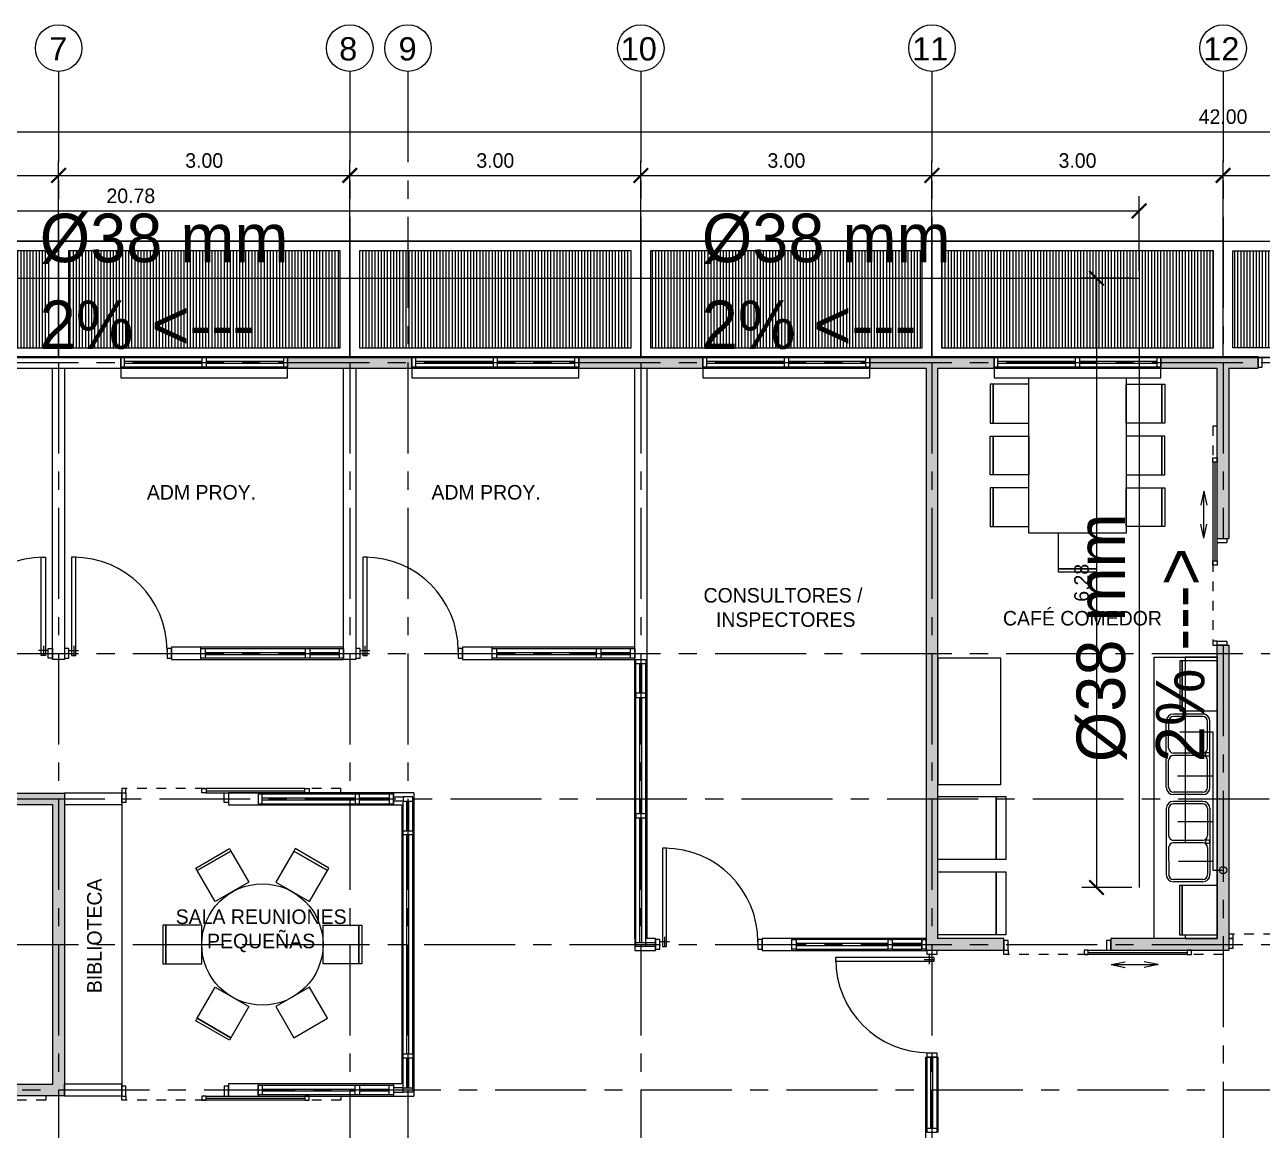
# Model space of a CAD drawing. Header units: millimetres. Extents: x 2 to 234, y 0 to 21.
# Drawn here: x 195.19 to 207.94, y 9.29 to 20.69 of the extents above; entities that cross this region are included whole.
import ezdxf

# ---------------------------------------------------------------- set-up
doc = ezdxf.new("R2010")
doc.units = ezdxf.units.MM
doc.header["$MEASUREMENT"] = 0
doc.header["$PDMODE"] = 3
for name, pattern in [('CENTER', [2, 1.25, -0.25, 0.25, -0.25]), ('DASHED2', [0.375, 0.25, -0.125]), ('HIDDEN', [9.525, 6.35, -3.175])]:
    doc.linetypes.add(name, pattern=pattern)
for name, color, linetype in [('A-COTAS', 252, 'Continuous'), ('A-EJES', 252, 'CENTER'), ('A-PLANTAS', 252, 'Continuous'), ('A-TEXTO', 252, 'Continuous')]:
    doc.layers.add(name, color=color, linetype=linetype)
doc.styles.add('EJES-ARQ$0$PL-EJES$0$R2', font='arial.ttf', dxfattribs={"height": 0.3})
doc.styles.add('T2-E75', font='GOTHIC.TTF', dxfattribs={"height": 0.15})
doc.styles.add('T8-E500', font='GOTHIC.TTF', dxfattribs={"height": 4})
doc.dimstyles.new('E75', dxfattribs={"dimtxt": 0.15, "dimasz": 0.15, "dimexe": 0.15, "dimexo": 0.075, "dimgap": 0.075, "dimtad": 1, "dimzin": 0, "dimdsep": 46, "dimtxsty": 'T2-E75', "dimblk": 'ARCHTICK', "dimcen": 0.15, "dimclrd": 252, "dimclre": 252, "dimclrt": 252, "dimadec": 0, "dimazin": 0, "dimtfac": 1, "dimtofl": 0, "dimtmove": 1, "dimatfit": 3, "dimfxl": 1, "dimtolj": 1, "dimtzin": 0, "dimarcsym": 0})
pattern_1 = [(90, (-3979.054977, -1923.915953), (-0.03175, 0), [])]

# ---------------------------------------------------------------- blocks, each defined once
blk = doc.blocks.new('A$C12CA0C20')
at = {"layer": 'A-PLANTAS'}
h = blk.add_hatch(dxfattribs=at)
h.set_pattern_fill('ANSI31', color=256, scale=0.01, angle=45)
h.set_pattern_definition(pattern_1)
h.paths.add_polyline_path([(22.15, 14.4), (22.15, 13.4), (19.35, 13.4), (19.35, 14.4)])
h.paths.add_polyline_path([(19.15, 14.4), (19.15, 13.4), (16.35, 13.4), (16.35, 14.4)])
h.paths.add_polyline_path([(16.15, 14.4), (16.15, 13.4), (13.35, 13.4), (13.35, 14.4)])
h.paths.add_polyline_path([(10.35, 13.4), (10.35, 14.4), (13.15, 14.4), (13.15, 13.4)])
h.paths.add_polyline_path([(7.35, 13.4), (7.35, 14.4), (10.15, 14.4), (10.15, 13.4)])
h.paths.add_polyline_path([(4.35, 13.4), (4.35, 14.4), (7.15, 14.4), (7.15, 13.4)])
h.paths.add_polyline_path([(1.3, 13.4), (1.3, 14.4), (4.15, 14.4), (4.15, 13.4)])
h.paths.add_polyline_path([(0.1, 14.4), (1.1, 14.4), (1.1, 13.4)])
h = blk.add_hatch(dxfattribs=at)
h.set_pattern_fill('ANSI31', color=256, scale=0.01, angle=45)
h.set_pattern_definition(pattern_1)
h.paths.add_polyline_path([(22.35, 14.4), (22.35, 13.4), (25.15, 13.4), (25.15, 14.4)])
h.paths.add_polyline_path([(25.35, 14.4), (25.35, 13.4), (28.15, 13.4), (28.15, 14.4)])
h.paths.add_polyline_path([(28.35, 14.4), (28.35, 13.4), (31.15, 13.4), (31.15, 14.4)])
h.paths.add_polyline_path([(34.15, 13.4), (34.15, 14.4), (31.35, 14.4), (31.35, 13.4)])
h.paths.add_polyline_path([(37.15, 13.4), (37.15, 14.4), (34.35, 14.4), (34.35, 13.4)])
h.paths.add_polyline_path([(40.15, 13.4), (40.15, 14.4), (37.35, 14.4), (37.35, 13.4)])
h.paths.add_polyline_path([(43.2, 13.4), (43.2, 14.4), (40.35, 14.4), (40.35, 13.4)])
h.paths.add_polyline_path([(44.4, 14.4), (43.4, 14.4), (43.4, 13.4)])
blk.add_lwpolyline([(0, 0), (0, 14.5), (44.5, 14.5), (44.5, 0), (0, 0)], dxfattribs=at)
for points in [[(10.25, 14.5), (7.25, 14.5), (7.25, 13.3), (10.25, 13.3)], [(13.25, 14.5), (10.25, 14.5), (10.25, 13.3), (13.25, 13.3)], [(16.25, 14.5), (13.25, 14.5), (13.25, 13.3), (16.25, 13.3)], [(19.25, 14.5), (16.25, 14.5), (16.25, 13.3), (19.25, 13.3)], [(22.25, 14.5), (19.25, 14.5), (19.25, 13.3), (22.25, 13.3)], [(22.25, 14.5), (25.25, 14.5), (25.25, 13.3), (22.25, 13.3)], [(10.15, 14.4), (7.35, 14.4), (7.35, 13.4), (10.15, 13.4)], [(13.15, 14.4), (10.35, 14.4), (10.35, 13.4), (13.15, 13.4)], [(16.15, 14.4), (13.35, 14.4), (13.35, 13.4), (16.15, 13.4)], [(19.15, 14.4), (16.35, 14.4), (16.35, 13.4), (19.15, 13.4)], [(22.15, 14.4), (19.35, 14.4), (19.35, 13.4), (22.15, 13.4)], [(22.35, 14.4), (25.15, 14.4), (25.15, 13.4), (22.35, 13.4)], [(1.2, 1.2), (1.2, 13.3), (43.3, 13.3), (43.3, 1.2)]]:
    blk.add_lwpolyline(points, close=True, dxfattribs=at)
blk = doc.blocks.new('_ArchTick')
at = {"color": 0, "linetype": 'ByBlock', "const_width": 0.15}
blk.add_lwpolyline([(-0.5, -0.5), (0.5, 0.5)], dxfattribs=at)
blk = doc.blocks.new('*D65')
at = {"layer": 'A-COTAS', "color": 252, "lineweight": -2, "transparency": 16777216}
for p, q in [((195.537, 17.331), (195.537, 19.283)), ((198.537, 17.331), (198.537, 19.283)), ((195.537, 19.133), (198.537, 19.133))]:
    blk.add_line(p, q, dxfattribs=at)
at = {"layer": 'Defpoints', "color": 0, "transparency": 16777216}
for p in [(198.537, 19.133), (195.537, 17.256), (198.537, 17.256)]:
    blk.add_point(p, dxfattribs=at)
at = {"layer": 'A-COTAS', "color": 252, "lineweight": -2, "transparency": 16777216, "xscale": 0.15, "yscale": 0.15, "zscale": 0.15, "rotation": 180}
blk.add_blockref('_ArchTick', (195.537, 19.133), dxfattribs=at)
at = {"layer": 'A-COTAS', "color": 252, "lineweight": -2, "transparency": 16777216, "xscale": 0.15, "yscale": 0.15, "zscale": 0.15}
blk.add_blockref('_ArchTick', (198.537, 19.133), dxfattribs=at)
at = {"layer": 'A-COTAS', "color": 252, "transparency": 16777216, "insert": (197.037, 19.286), "char_height": 0.15, "attachment_point": 5, "style": 'T2-E75'}
blk.add_mtext('\\A1;3.00', dxfattribs=at)
blk = doc.blocks.new('*D68')
at = {"layer": 'A-COTAS', "color": 252, "lineweight": -2, "transparency": 16777216}
for p, q in [((198.537, 17.331), (198.537, 19.283)), ((201.537, 17.331), (201.537, 19.283)), ((198.537, 19.133), (201.537, 19.133))]:
    blk.add_line(p, q, dxfattribs=at)
at = {"layer": 'Defpoints', "color": 0, "transparency": 16777216}
for p in [(201.537, 19.133), (198.537, 17.256), (201.537, 17.256)]:
    blk.add_point(p, dxfattribs=at)
at = {"layer": 'A-COTAS', "color": 252, "lineweight": -2, "transparency": 16777216, "xscale": 0.15, "yscale": 0.15, "zscale": 0.15, "rotation": 180}
blk.add_blockref('_ArchTick', (198.537, 19.133), dxfattribs=at)
at = {"layer": 'A-COTAS', "color": 252, "lineweight": -2, "transparency": 16777216, "xscale": 0.15, "yscale": 0.15, "zscale": 0.15}
blk.add_blockref('_ArchTick', (201.537, 19.133), dxfattribs=at)
at = {"layer": 'A-COTAS', "color": 252, "transparency": 16777216, "insert": (200.037, 19.286), "char_height": 0.15, "attachment_point": 5, "style": 'T2-E75'}
blk.add_mtext('\\A1;3.00', dxfattribs=at)
blk = doc.blocks.new('*D70')
at = {"layer": 'A-COTAS', "color": 252, "lineweight": -2, "transparency": 16777216}
for p, q in [((207.537, 17.331), (207.537, 19.283)), ((210.537, 17.331), (210.537, 19.283)), ((207.537, 19.133), (210.537, 19.133))]:
    blk.add_line(p, q, dxfattribs=at)
at = {"layer": 'Defpoints', "color": 0, "transparency": 16777216}
for p in [(210.537, 19.133), (207.537, 17.256), (210.537, 17.256)]:
    blk.add_point(p, dxfattribs=at)
at = {"layer": 'A-COTAS', "color": 252, "lineweight": -2, "transparency": 16777216, "xscale": 0.15, "yscale": 0.15, "zscale": 0.15, "rotation": 180}
blk.add_blockref('_ArchTick', (207.537, 19.133), dxfattribs=at)
at = {"layer": 'A-COTAS', "color": 252, "lineweight": -2, "transparency": 16777216, "xscale": 0.15, "yscale": 0.15, "zscale": 0.15}
blk.add_blockref('_ArchTick', (210.537, 19.133), dxfattribs=at)
at = {"layer": 'A-COTAS', "color": 252, "transparency": 16777216, "insert": (209.037, 19.286), "char_height": 0.15, "attachment_point": 5, "style": 'T2-E75'}
blk.add_mtext('\\A1;3.00', dxfattribs=at)
blk = doc.blocks.new('*D72')
at = {"layer": 'A-COTAS', "color": 252, "lineweight": -2, "transparency": 16777216}
for p, q in [((201.537, 17.331), (201.537, 19.283)), ((204.537, 17.331), (204.537, 19.283)), ((201.537, 19.133), (204.537, 19.133))]:
    blk.add_line(p, q, dxfattribs=at)
at = {"layer": 'Defpoints', "color": 0, "transparency": 16777216}
for p in [(204.537, 19.133), (201.537, 17.256), (204.537, 17.256)]:
    blk.add_point(p, dxfattribs=at)
at = {"layer": 'A-COTAS', "color": 252, "lineweight": -2, "transparency": 16777216, "xscale": 0.15, "yscale": 0.15, "zscale": 0.15, "rotation": 180}
blk.add_blockref('_ArchTick', (201.537, 19.133), dxfattribs=at)
at = {"layer": 'A-COTAS', "color": 252, "lineweight": -2, "transparency": 16777216, "xscale": 0.15, "yscale": 0.15, "zscale": 0.15}
blk.add_blockref('_ArchTick', (204.537, 19.133), dxfattribs=at)
at = {"layer": 'A-COTAS', "color": 252, "transparency": 16777216, "insert": (203.037, 19.286), "char_height": 0.15, "attachment_point": 5, "style": 'T2-E75'}
blk.add_mtext('\\A1;3.00', dxfattribs=at)
blk = doc.blocks.new('*D84')
at = {"layer": 'A-COTAS', "color": 252, "lineweight": -2, "transparency": 16777216}
for p, q in [((204.537, 17.331), (204.537, 19.283)), ((207.537, 17.331), (207.537, 19.283)), ((204.537, 19.133), (207.537, 19.133))]:
    blk.add_line(p, q, dxfattribs=at)
at = {"layer": 'Defpoints', "color": 0, "transparency": 16777216}
for p in [(207.537, 19.133), (204.537, 17.256), (207.537, 17.256)]:
    blk.add_point(p, dxfattribs=at)
at = {"layer": 'A-COTAS', "color": 252, "lineweight": -2, "transparency": 16777216, "xscale": 0.15, "yscale": 0.15, "zscale": 0.15, "rotation": 180}
blk.add_blockref('_ArchTick', (204.537, 19.133), dxfattribs=at)
at = {"layer": 'A-COTAS', "color": 252, "lineweight": -2, "transparency": 16777216, "xscale": 0.15, "yscale": 0.15, "zscale": 0.15}
blk.add_blockref('_ArchTick', (207.537, 19.133), dxfattribs=at)
at = {"layer": 'A-COTAS', "color": 252, "transparency": 16777216, "insert": (206.037, 19.286), "char_height": 0.15, "attachment_point": 5, "style": 'T2-E75'}
blk.add_mtext('\\A1;3.00', dxfattribs=at)
blk = doc.blocks.new('*D86')
at = {"layer": 'A-COTAS', "color": 252, "lineweight": -2, "transparency": 16777216}
for p, q in [((192.537, 17.331), (192.537, 19.283)), ((195.537, 17.331), (195.537, 19.283)), ((192.537, 19.133), (195.537, 19.133))]:
    blk.add_line(p, q, dxfattribs=at)
at = {"layer": 'Defpoints', "color": 0, "transparency": 16777216}
for p in [(195.537, 19.133), (192.537, 17.256), (195.537, 17.256)]:
    blk.add_point(p, dxfattribs=at)
at = {"layer": 'A-COTAS', "color": 252, "lineweight": -2, "transparency": 16777216, "xscale": 0.15, "yscale": 0.15, "zscale": 0.15, "rotation": 180}
blk.add_blockref('_ArchTick', (192.537, 19.133), dxfattribs=at)
at = {"layer": 'A-COTAS', "color": 252, "lineweight": -2, "transparency": 16777216, "xscale": 0.15, "yscale": 0.15, "zscale": 0.15}
blk.add_blockref('_ArchTick', (195.537, 19.133), dxfattribs=at)
at = {"layer": 'A-COTAS', "color": 252, "transparency": 16777216, "insert": (194.037, 19.286), "char_height": 0.15, "attachment_point": 5, "style": 'T2-E75'}
blk.add_mtext('\\A1;3.00', dxfattribs=at)
blk = doc.blocks.new('*D87')
at = {"layer": 'A-COTAS', "color": 252, "lineweight": -2, "transparency": 16777216}
for p, q in [((186.537, 19.358), (186.537, 19.734)), ((228.537, 19.358), (228.537, 19.734)), ((186.537, 19.584), (228.537, 19.584))]:
    blk.add_line(p, q, dxfattribs=at)
at = {"layer": 'Defpoints', "color": 0, "transparency": 16777216}
for p in [(228.537, 19.584), (186.537, 19.283), (228.537, 19.283)]:
    blk.add_point(p, dxfattribs=at)
at = {"layer": 'A-COTAS', "color": 252, "lineweight": -2, "transparency": 16777216, "xscale": 0.15, "yscale": 0.15, "zscale": 0.15, "rotation": 180}
blk.add_blockref('_ArchTick', (186.537, 19.584), dxfattribs=at)
at = {"layer": 'A-COTAS', "color": 252, "lineweight": -2, "transparency": 16777216, "xscale": 0.15, "yscale": 0.15, "zscale": 0.15}
blk.add_blockref('_ArchTick', (228.537, 19.584), dxfattribs=at)
at = {"layer": 'A-COTAS', "color": 252, "transparency": 16777216, "insert": (207.537, 19.738), "char_height": 0.15, "attachment_point": 5, "style": 'T2-E75'}
blk.add_mtext('\\A1;42.00', dxfattribs=at)
blk = doc.blocks.new('A$C25FA49E9')
at = {"layer": 'A-PLANTAS'}
for p, q in [((2.27, 0), (0.59, 0)), ((2.27, 0.1), (0.63, 0.1))]:
    blk.add_line(p, q, dxfattribs=at)
for points in [[(0.63, 0.1), (0.59, 0.1), (0.59, 0), (0.63, 0), (0.63, 0.1)], [(1.425, 0.06), (0.63, 0.06)], [(1.425, 0.04), (0.63, 0.04)], [(1.43, 0.1), (1.47, 0.1), (1.47, 0), (1.43, 0), (1.43, 0.1)], [(2.27, 0.06), (1.475, 0.06)], [(2.27, 0.04), (1.475, 0.04)], [(2.27, 0.1), (2.31, 0.1), (2.31, 0), (2.27, 0), (2.27, 0.1)]]:
    blk.add_lwpolyline(points, dxfattribs=at)
blk = doc.blocks.new('A$C684121B6')
at = {"layer": 'A-PLANTAS'}
for points in [[(0.013, 0), (0.057, 0), (0.057, 0.1), (0.013, 0.1)], [(0.362, 0), (0.406, 0), (0.406, 0.1), (0.362, 0.1)], [(1.439, 0), (1.483, 0), (1.483, 0.1), (1.439, 0.1)]]:
    blk.add_lwpolyline(points, close=True, dxfattribs=at)
for points in [[(0.362, 0.1), (0.057, 0.1)], [(0.362, 0.06), (0.057, 0.06)], [(0.362, 0.04), (0.057, 0.04)], [(1.439, 0.1), (0.406, 0.1)], [(1.439, 0.06), (0.406, 0.06)], [(1.439, 0.04), (0.406, 0.04)], [(0.057, 0), (0.362, 0)], [(0.406, 0), (1.439, 0)]]:
    blk.add_lwpolyline(points, dxfattribs=at)
blk = doc.blocks.new('*D106')
at = {"layer": 'A-COTAS', "color": 252, "lineweight": -2, "transparency": 16777216}
for p, q in [((185.891, 18.149), (185.891, 18.918)), ((206.671, 18.149), (206.671, 18.918)), ((185.891, 18.768), (206.671, 18.768))]:
    blk.add_line(p, q, dxfattribs=at)
at = {"layer": 'Defpoints', "color": 0, "transparency": 16777216}
for p in [(206.671, 18.768), (185.891, 18.074), (206.671, 18.074)]:
    blk.add_point(p, dxfattribs=at)
at = {"layer": 'A-COTAS', "color": 252, "lineweight": -2, "transparency": 16777216, "xscale": 0.15, "yscale": 0.15, "zscale": 0.15, "rotation": 180}
blk.add_blockref('_ArchTick', (185.891, 18.768), dxfattribs=at)
at = {"layer": 'A-COTAS', "color": 252, "lineweight": -2, "transparency": 16777216, "xscale": 0.15, "yscale": 0.15, "zscale": 0.15}
blk.add_blockref('_ArchTick', (206.671, 18.768), dxfattribs=at)
at = {"layer": 'A-COTAS', "color": 252, "transparency": 16777216, "insert": (196.281, 18.922), "char_height": 0.15, "attachment_point": 5, "style": 'T2-E75'}
blk.add_mtext('\\A1;20.78', dxfattribs=at)
blk = doc.blocks.new('*D107')
at = {"layer": 'A-COTAS', "color": 252, "lineweight": -2, "transparency": 16777216}
for p, q in [((206.596, 18.074), (206.083, 18.074)), ((206.233, 18.074), (206.233, 11.793)), ((206.596, 11.793), (206.083, 11.793))]:
    blk.add_line(p, q, dxfattribs=at)
at = {"layer": 'Defpoints', "color": 0, "transparency": 16777216}
for p in [(206.671, 18.074), (206.233, 11.793), (206.671, 11.793)]:
    blk.add_point(p, dxfattribs=at)
at = {"layer": 'A-COTAS', "color": 252, "lineweight": -2, "transparency": 16777216, "xscale": 0.15, "yscale": 0.15, "zscale": 0.15}
for p, rotation in [((206.233, 18.074), 90), ((206.233, 11.793), 270)]:
    blk.add_blockref('_ArchTick', p, dxfattribs=dict(at, rotation=rotation))
at = {"layer": 'A-COTAS', "color": 252, "transparency": 16777216, "insert": (206.079, 14.934), "char_height": 0.15, "attachment_point": 5, "rotation": 90, "style": 'T2-E75'}
blk.add_mtext('\\A1;6.28', dxfattribs=at)

msp = doc.modelspace()

# ---------------------------------------------------------------- hatches: boundary and pattern name
at = {"layer": 'A-PLANTAS'}
h = msp.add_hatch(color=256, dxfattribs=at)
h.dxf.hatch_style = 1
h.paths.add_polyline_path([(214.171, 17.266), (213.174, 17.266), (213.174, 17.146), (214.171, 17.146)])
h.paths.add_polyline_path([(204.597, 17.146), (205.177, 17.146), (205.177, 17.266), (203.897, 17.266), (203.897, 17.146), (204.477, 17.146), (204.477, 11.146), (204.597, 11.146), (205.279, 11.146), (205.279, 11.266), (204.597, 11.266)])
h.paths.add_polyline_path([(202.177, 17.266), (200.897, 17.266), (200.897, 17.146), (202.177, 17.146)])
h.paths.add_polyline_path([(199.177, 17.266), (197.897, 17.266), (197.897, 17.146), (199.177, 17.146)])
h.paths.add_polyline_path([(207.597, 14.29), (207.477, 14.29), (207.477, 11.266), (206.379, 11.266), (206.379, 11.146), (207.597, 11.146)])
h.paths.add_polyline_path([(207.477, 15.39), (207.597, 15.39), (207.597, 17.146), (207.897, 17.146), (207.897, 17.266), (206.897, 17.266), (206.897, 17.146), (207.477, 17.146)])
h = msp.add_hatch(color=256, dxfattribs=at)
h.dxf.hatch_style = 1
h.paths.add_polyline_path([(195.597, 12.766), (195.477, 12.766), (190.485, 12.766), (190.485, 12.646), (190.577, 12.646), (190.577, 9.766), (189.597, 9.766), (189.597, 12.766), (189.477, 12.766), (189.477, 9.766), (188.547, 9.766), (188.547, 12.646), (188.589, 12.646), (188.589, 12.766), (188.547, 12.766), (188.427, 12.766), (188.427, 11.266), (186.597, 11.266), (186.597, 11.281), (186.477, 11.281), (186.477, 11.131), (186.597, 11.131), (186.597, 11.146), (188.427, 11.146), (188.427, 9.646), (188.547, 9.646), (191.927, 9.646), (191.927, 9.766), (190.697, 9.766), (190.697, 12.646), (193.027, 12.646), (193.027, 9.646), (193.147, 9.646), (193.147, 12.646), (195.477, 12.646), (195.477, 9.766), (194.247, 9.766), (194.247, 9.646), (195.477, 9.646), (195.597, 9.646), (195.597, 9.766)])
h.paths.add_polyline_path([(187.539, 9.766), (186.597, 9.766), (186.597, 10.631), (186.477, 10.631), (186.477, 9.646), (187.539, 9.646)], flags=17)

# ---------------------------------------------------------------- linework, layer by layer
at = {"layer": 'A-COTAS', "color": 3}
for p, q in [((185.891, 18.074), (206.671, 18.074)), ((206.671, 18.074), (206.671, 11.793))]:
    msp.add_line(p, q, dxfattribs=at)
at = {"layer": 'A-COTAS', "color": 2}
for p, q in [((207.093, 13.398), (207.433, 13.398)), ((207.433, 13.398), (207.433, 11.972)), ((207.069, 12.944), (207.433, 12.944)), ((207.072, 12.474), (207.433, 12.474)), ((207.078, 12.063), (207.433, 12.063)), ((207.433, 11.972), (207.537, 11.972))]:
    msp.add_line(p, q, dxfattribs=at)
msp.add_circle((207.537, 11.972), 0.0373, dxfattribs=at)
at = {"layer": 'A-EJES', "ltscale": 0.75}
for p, q in [((195.537, 20.206), (195.537, 2.206)), ((198.537, 20.206), (198.537, 2.206)), ((199.137, 20.206), (199.137, 2.206)), ((201.537, 20.206), (201.537, 2.206)), ((204.537, 20.206), (204.537, 2.206)), ((207.537, 20.206), (207.537, 15.39)), ((182.803, 17.206), (233.519, 17.206)), ((207.537, 14.29), (207.537, 2.206)), ((182.803, 14.206), (233.519, 14.206)), ((190.575, 12.706), (233.519, 12.706)), ((182.803, 11.206), (233.519, 11.206)), ((183.537, 9.706), (233.519, 9.706))]:
    msp.add_line(p, q, dxfattribs=at)
at = {"layer": 'A-EJES', "linetype": 'Continuous', "ltscale": 0.75}
for centre in [(195.537, 20.446), (198.537, 20.446), (199.137, 20.446), (201.537, 20.446), (204.537, 20.446), (207.537, 20.446)]:
    msp.add_circle(centre, 0.24, dxfattribs=at)
at = {"layer": 'A-PLANTAS'}
for p, q in [((207.455, 15.159), (207.455, 16.178)), ((207.327, 13.581), (207.027, 13.581)), ((207.327, 13.556), (207.027, 13.556)), ((206.951, 12.826), (206.952, 13.506)), ((206.976, 13.229), (206.977, 13.506)), ((207.377, 13.229), (207.377, 13.506)), ((207.402, 12.822), (207.402, 13.506)), ((207.327, 13.154), (207.026, 13.154)), ((207.327, 13.179), (207.027, 13.179)), ((206.976, 12.826), (206.976, 13.104)), ((207.377, 12.826), (207.377, 13.104)), ((197.056, 12.791), (198.075, 12.791)), ((207.327, 12.776), (207.027, 12.776)), ((199.087, 12.379), (199.087, 12.684)), ((199.127, 12.379), (199.127, 12.684)), ((199.147, 12.379), (199.147, 12.684)), ((199.187, 12.379), (199.187, 12.684)), ((207.327, 12.751), (207.027, 12.751)), ((207.327, 12.681), (207.027, 12.681)), ((207.327, 12.656), (207.027, 12.656)), ((206.951, 12.606), (206.952, 11.926)), ((206.976, 12.606), (206.976, 12.329)), ((207.377, 12.606), (207.377, 12.329)), ((207.402, 12.611), (207.402, 11.926)), ((199.087, 10.077), (199.087, 12.335)), ((199.127, 10.077), (199.127, 12.335)), ((199.147, 10.077), (199.147, 12.335)), ((199.187, 10.077), (199.187, 12.335)), ((207.327, 12.279), (207.026, 12.279)), ((207.327, 12.254), (207.027, 12.254)), ((206.976, 12.204), (206.977, 11.926)), ((207.377, 12.204), (207.377, 11.926)), ((207.327, 11.876), (207.027, 11.876)), ((207.327, 11.851), (207.027, 11.851)), ((206.148, 11.124), (207.167, 11.124)), ((199.087, 9.728), (199.087, 10.033)), ((199.127, 9.728), (199.127, 10.033)), ((199.137, 9.728), (199.137, 10.033)), ((199.147, 9.728), (199.147, 10.033)), ((199.187, 9.728), (199.187, 10.033)), ((196.187, 9.656), (196.187, 9.756)), ((197.056, 9.622), (198.075, 9.622))]:
    msp.add_line(p, q, dxfattribs=at)
at = {"layer": 'A-PLANTAS', "linetype": 'Continuous'}
for p, q in [((207.339, 15.88), (207.309, 15.736)), ((207.339, 15.395), (207.339, 15.88)), ((207.339, 15.88), (207.368, 15.736)), ((207.339, 15.395), (207.309, 15.538)), ((207.339, 15.395), (207.368, 15.538)), ((195.38, 14.286), (195.38, 14.186)), ((195.693, 14.286), (195.693, 14.186)), ((198.693, 14.286), (198.693, 14.186)), ((195.43, 14.236), (195.33, 14.236)), ((195.643, 14.236), (195.743, 14.236)), ((198.643, 14.236), (198.743, 14.236)), ((201.731, 11.236), (201.831, 11.236)), ((201.781, 11.286), (201.781, 11.186)), ((204.507, 11.102), (204.507, 11.002)), ((204.457, 11.052), (204.557, 11.052)), ((206.383, 10.998), (206.527, 11.028)), ((206.383, 10.998), (206.527, 10.969)), ((206.383, 10.998), (206.868, 10.998)), ((206.868, 10.998), (206.725, 11.028)), ((206.868, 10.998), (206.725, 10.969))]:
    msp.add_line(p, q, dxfattribs=at)
at = {"layer": 'A-PLANTAS'}
for points in [[(186.477, 14.144), (186.477, 17.266), (207.897, 17.266)], [(196.177, 17.146), (196.177, 17.266)], [(197.897, 17.146), (197.897, 17.266)], [(199.177, 17.146), (199.177, 17.266)], [(200.897, 17.146), (200.897, 17.266)], [(202.177, 17.146), (202.177, 17.266)], [(203.897, 17.146), (203.897, 17.266)], [(205.177, 17.146), (205.177, 17.266)], [(206.897, 17.146), (206.897, 17.266)], [(207.897, 17.146), (207.897, 17.266)], [(186.597, 14.144), (186.597, 17.146), (204.477, 17.146)], [(195.599, 17.146), (195.599, 14.144), (195.474, 14.144), (195.474, 17.146)], [(196.177, 17.146), (196.177, 17.046), (197.897, 17.046), (197.897, 17.146)], [(198.599, 17.146), (198.599, 14.144), (198.474, 14.144), (198.474, 17.146)], [(199.177, 17.146), (199.177, 17.046), (200.897, 17.046), (200.897, 17.146)], [(201.474, 11.269), (201.474, 17.146)], [(201.599, 17.146), (201.599, 11.269)], [(202.177, 17.146), (202.177, 17.046), (203.897, 17.046), (203.897, 17.146)], [(204.477, 17.146), (204.477, 11.146), (204.597, 11.146)], [(204.597, 17.146), (207.477, 17.146)], [(204.597, 11.266), (204.597, 17.146)], [(205.177, 17.146), (205.177, 17.046), (206.897, 17.046), (206.897, 17.146)], [(207.477, 15.39), (207.477, 17.146)], [(207.597, 17.146), (207.897, 17.146)], [(207.597, 17.146), (207.597, 15.39)], [(207.477, 15.39), (207.597, 15.39)], [(207.477, 11.266), (207.477, 14.29)], [(207.477, 14.29), (207.597, 14.29)], [(207.597, 14.29), (207.597, 11.146)], [(197.004, 14.144), (197.004, 14.269)], [(201.474, 14.269), (199.699, 14.269), (199.699, 14.144), (201.599, 14.144), (201.599, 14.144)], [(200.004, 14.144), (200.004, 14.269)], [(201.487, 13.795), (201.487, 14.1)], [(201.527, 13.795), (201.527, 14.1)], [(201.547, 13.795), (201.547, 14.1)], [(201.587, 13.795), (201.587, 14.1)], [(201.487, 12.554), (201.487, 13.751)], [(201.527, 12.554), (201.527, 13.751)], [(201.547, 12.554), (201.547, 13.751)], [(201.587, 12.554), (201.587, 13.751)], [(190.485, 12.766), (195.497, 12.766)], [(195.477, 12.766), (195.597, 12.766), (195.597, 9.646), (195.477, 9.646)], [(195.597, 12.766), (195.597, 12.769), (196.187, 12.769), (196.187, 12.644), (195.597, 12.644)], [(199.199, 12.769), (197.287, 12.769)], [(197.287, 12.769), (197.287, 12.644)], [(197.592, 12.769), (197.592, 12.644)], [(198.694, 12.756), (197.636, 12.756)], [(198.943, 12.756), (198.638, 12.756)], [(198.987, 12.769), (198.987, 12.644)], [(199.199, 12.769), (199.199, 9.644)], [(195.477, 12.646), (193.147, 12.646)], [(195.477, 9.766), (195.477, 12.646)], [(196.187, 12.656), (196.187, 9.756)], [(197.287, 12.644), (199.074, 12.644)], [(197.636, 12.716), (198.594, 12.716)], [(197.636, 12.696), (198.594, 12.696)], [(197.636, 12.656), (198.694, 12.656)], [(198.638, 12.716), (198.694, 12.716)], [(198.638, 12.716), (198.943, 12.716)], [(198.638, 12.696), (198.694, 12.696)], [(198.638, 12.696), (198.943, 12.696)], [(198.638, 12.656), (198.943, 12.656)], [(199.074, 12.644), (199.074, 9.769)], [(201.487, 11.228), (201.487, 12.51)], [(201.527, 11.228), (201.527, 12.51)], [(201.547, 11.228), (201.547, 12.51)], [(201.587, 11.228), (201.587, 12.51)], [(201.474, 11.269), (201.474, 11.269), (201.474, 11.144), (201.687, 11.144), (201.687, 11.269), (201.599, 11.269)], [(203.092, 11.144), (203.092, 11.269)], [(204.084, 11.256), (203.138, 11.256)], [(204.433, 11.256), (204.128, 11.256)], [(204.433, 11.256), (204.433, 11.156)], [(204.597, 11.146), (205.279, 11.146), (205.279, 11.266), (204.597, 11.266)], [(207.477, 11.266), (206.379, 11.266), (206.379, 11.146), (207.597, 11.146)], [(204.084, 11.216), (203.138, 11.216)], [(203.138, 11.196), (204.084, 11.196)], [(203.138, 11.156), (204.084, 11.156)], [(204.433, 11.216), (204.128, 11.216)], [(204.128, 11.196), (204.433, 11.196)], [(204.128, 11.156), (204.433, 11.156)], [(204.474, 5.266), (204.474, 10.046), (204.599, 10.046), (204.599, 9.269)], [(204.487, 9.313), (204.487, 10.046)], [(204.527, 9.313), (204.527, 10.046)], [(204.547, 9.313), (204.547, 10.046)], [(204.587, 10.046), (204.587, 9.313)], [(195.477, 9.646), (194.247, 9.646), (194.247, 9.766), (195.477, 9.766)], [(195.597, 9.769), (196.187, 9.769), (196.187, 9.644), (195.597, 9.644), (195.597, 9.766)], [(195.597, 9.766), (195.597, 9.646)], [(199.074, 9.769), (197.287, 9.769)], [(197.287, 9.769), (197.287, 9.644)], [(197.592, 9.769), (197.592, 9.644)], [(197.636, 9.756), (198.694, 9.756)], [(197.636, 9.716), (198.594, 9.716)], [(197.636, 9.696), (198.594, 9.696)], [(198.638, 9.756), (198.943, 9.756)], [(198.638, 9.716), (198.694, 9.716)], [(198.638, 9.716), (198.943, 9.716)], [(198.638, 9.696), (198.694, 9.696)], [(198.638, 9.696), (198.943, 9.696)], [(198.987, 9.769), (198.987, 9.644)], [(197.287, 9.644), (199.199, 9.644)], [(198.694, 9.656), (197.636, 9.656)], [(198.943, 9.656), (198.638, 9.656)]]:
    msp.add_lwpolyline(points, dxfattribs=at)
for points in [[(207.897, 17.156), (207.941, 17.156), (207.941, 17.256), (207.897, 17.256)], [(205.167, 16.58), (205.167, 16.98), (205.137, 16.98), (205.137, 16.58)], [(205.537, 16.58), (205.537, 16.98), (205.167, 16.98), (205.167, 16.58)], [(206.537, 17.046), (206.537, 15.446), (205.537, 15.446), (205.537, 17.046)], [(206.537, 16.58), (206.537, 16.98), (206.907, 16.98), (206.907, 16.58)], [(206.907, 16.58), (206.907, 16.98), (206.937, 16.98), (206.937, 16.58)], [(205.167, 16.446), (205.167, 16.046), (205.137, 16.046), (205.137, 16.446)], [(205.537, 16.446), (205.537, 16.046), (205.167, 16.046), (205.167, 16.446)], [(206.537, 16.446), (206.537, 16.046), (206.907, 16.046), (206.907, 16.446)], [(206.907, 16.446), (206.907, 16.046), (206.937, 16.046), (206.937, 16.446)], [(207.477, 15.159), (207.477, 16.178), (207.433, 16.178), (207.433, 15.159)], [(205.167, 15.513), (205.167, 15.913), (205.137, 15.913), (205.137, 15.513)], [(205.537, 15.513), (205.537, 15.913), (205.167, 15.913), (205.167, 15.513)], [(206.537, 15.513), (206.537, 15.913), (206.907, 15.913), (206.907, 15.513)], [(206.907, 15.513), (206.907, 15.913), (206.937, 15.913), (206.937, 15.513)], [(206.237, 15.446), (205.837, 15.446), (205.837, 15.077), (206.237, 15.077)], [(207.477, 15.346), (207.477, 15.39), (207.577, 15.39), (207.577, 15.346)], [(206.237, 15.077), (205.837, 15.077), (205.837, 15.046), (206.237, 15.046)], [(207.433, 14.29), (207.477, 14.29), (207.477, 14.334), (207.433, 14.334)], [(207.477, 14.29), (207.477, 14.334), (207.577, 14.334), (207.577, 14.29)], [(196.699, 14.144), (198.474, 14.144), (198.474, 14.269), (196.699, 14.269)], [(204.597, 14.156), (204.597, 12.856), (205.247, 12.856), (205.247, 14.156)], [(207.477, 14.166), (207.477, 11.266), (206.827, 11.266), (206.827, 14.166)], [(201.587, 14.144), (201.587, 14.1), (201.487, 14.1), (201.487, 14.144)], [(201.587, 13.751), (201.587, 13.795), (201.487, 13.795), (201.487, 13.751)], [(196.187, 12.813), (196.187, 12.769), (196.231, 12.769), (196.231, 12.813)], [(196.187, 12.769), (196.231, 12.769), (196.231, 12.669), (196.187, 12.669)], [(197.056, 12.769), (198.075, 12.769), (198.075, 12.813), (197.056, 12.813)], [(197.243, 12.769), (197.287, 12.769), (197.287, 12.669), (197.243, 12.669)], [(197.636, 12.756), (197.592, 12.756), (197.592, 12.656), (197.636, 12.656)], [(198.638, 12.756), (198.594, 12.756), (198.594, 12.656), (198.638, 12.656)], [(198.987, 12.756), (198.943, 12.756), (198.943, 12.656), (198.987, 12.656)], [(198.987, 12.684), (198.987, 12.728), (199.087, 12.728), (199.087, 12.684)], [(199.187, 12.684), (199.187, 12.728), (199.087, 12.728), (199.087, 12.684)], [(204.597, 12.081), (204.597, 12.731), (205.197, 12.731), (205.197, 12.081)], [(205.197, 12.081), (205.197, 12.731), (205.297, 12.731), (205.297, 12.081)], [(201.587, 12.51), (201.587, 12.554), (201.487, 12.554), (201.487, 12.51)], [(199.187, 12.379), (199.187, 12.335), (199.087, 12.335), (199.087, 12.379)], [(197.297, 12.194), (197.312, 12.168), (196.966, 11.968), (196.951, 11.994)], [(197.312, 12.168), (197.497, 11.848), (197.151, 11.648), (196.966, 11.968)], [(197.961, 12.168), (197.776, 11.848), (198.122, 11.648), (198.307, 11.968)], [(197.976, 12.194), (197.961, 12.168), (198.307, 11.968), (198.322, 11.994)], [(204.597, 11.306), (204.597, 11.956), (205.197, 11.956), (205.197, 11.306)], [(205.197, 11.306), (205.197, 11.956), (205.297, 11.956), (205.297, 11.306)], [(196.612, 11.006), (196.642, 11.006), (196.642, 11.406), (196.612, 11.406)], [(196.642, 11.006), (197.012, 11.006), (197.012, 11.406), (196.642, 11.406)], [(198.632, 11.006), (198.262, 11.006), (198.262, 11.406), (198.632, 11.406)], [(198.662, 11.006), (198.632, 11.006), (198.632, 11.406), (198.662, 11.406)], [(201.587, 11.228), (201.587, 11.184), (201.487, 11.184), (201.487, 11.228)], [(201.687, 11.228), (201.687, 11.184), (201.587, 11.184), (201.587, 11.228)], [(202.787, 11.144), (204.477, 11.144), (204.477, 11.269), (202.787, 11.269)], [(203.136, 11.156), (203.092, 11.156), (203.092, 11.256), (203.136, 11.256)], [(204.128, 11.156), (204.084, 11.156), (204.084, 11.256), (204.128, 11.256)], [(204.477, 11.156), (204.433, 11.156), (204.433, 11.256), (204.477, 11.256)], [(205.279, 11.146), (205.323, 11.146), (205.323, 11.246), (205.279, 11.246)], [(206.335, 11.146), (206.379, 11.146), (206.379, 11.246), (206.335, 11.246)], [(207.597, 11.313), (207.597, 11.269), (207.641, 11.269), (207.641, 11.313)], [(207.597, 11.169), (207.641, 11.169), (207.641, 11.269), (207.597, 11.269)], [(204.587, 11.146), (204.587, 11.102), (204.487, 11.102), (204.487, 11.146)], [(205.279, 11.102), (205.279, 11.146), (205.323, 11.146), (205.323, 11.102)], [(206.148, 11.146), (207.167, 11.146), (207.167, 11.102), (206.148, 11.102)], [(196.966, 10.445), (197.151, 10.765), (197.497, 10.565), (197.312, 10.245)], [(198.307, 10.445), (198.122, 10.765), (197.776, 10.565), (197.961, 10.245)], [(196.951, 10.419), (196.966, 10.445), (197.312, 10.245), (197.297, 10.219)], [(199.187, 10.077), (199.187, 10.033), (199.087, 10.033), (199.087, 10.077)], [(204.587, 10.09), (204.587, 10.046), (204.487, 10.046), (204.487, 10.09)], [(196.187, 9.644), (196.231, 9.644), (196.231, 9.744), (196.187, 9.744)], [(197.243, 9.644), (197.287, 9.644), (197.287, 9.744), (197.243, 9.744)], [(197.636, 9.656), (197.592, 9.656), (197.592, 9.756), (197.636, 9.756)], [(198.638, 9.656), (198.594, 9.656), (198.594, 9.756), (198.638, 9.756)], [(198.987, 9.656), (198.943, 9.656), (198.943, 9.756), (198.987, 9.756)], [(198.987, 9.728), (198.987, 9.684), (199.087, 9.684), (199.087, 9.728)], [(199.187, 9.728), (199.187, 9.684), (199.087, 9.684), (199.087, 9.728)], [(196.187, 9.6), (196.187, 9.644), (196.231, 9.644), (196.231, 9.6)], [(197.056, 9.644), (198.075, 9.644), (198.075, 9.6), (197.056, 9.6)], [(204.587, 9.313), (204.587, 9.269), (204.487, 9.269), (204.487, 9.313)]]:
    msp.add_lwpolyline(points, close=True, dxfattribs=at)
at = {"layer": 'A-PLANTAS', "linetype": 'DASHED2', "ltscale": 0.3}
for points in [[(207.477, 16.548), (207.433, 16.548), (207.433, 14.334)], [(198.445, 12.769), (198.445, 12.813), (196.231, 12.813)], [(209.855, 11.269), (209.855, 11.313), (207.641, 11.313)], [(207.537, 11.146), (207.537, 11.102), (205.323, 11.102)], [(195.405, 9.646), (195.405, 9.602), (193.191, 9.602)], [(198.445, 9.644), (198.445, 9.6), (196.231, 9.6)]]:
    msp.add_lwpolyline(points, dxfattribs=at)
at = {"layer": 'A-PLANTAS', "linetype": 'Continuous'}
for points in [[(207.477, 16.222), (207.477, 16.178), (207.433, 16.178), (207.433, 16.222)], [(195.402, 15.198), (195.402, 14.186), (195.358, 14.186), (195.358, 15.198)], [(195.671, 15.198), (195.671, 14.186), (195.715, 14.186), (195.715, 15.198)], [(198.671, 15.198), (198.671, 14.186), (198.715, 14.186), (198.715, 15.198)], [(207.477, 15.159), (207.477, 15.115), (207.433, 15.115), (207.433, 15.159)], [(195.474, 14.156), (195.43, 14.156), (195.43, 14.256), (195.474, 14.256)], [(195.599, 14.156), (195.643, 14.156), (195.643, 14.256), (195.599, 14.256)], [(196.655, 14.156), (196.699, 14.156), (196.699, 14.256), (196.655, 14.256)], [(198.599, 14.156), (198.643, 14.156), (198.643, 14.256), (198.599, 14.256)], [(199.655, 14.156), (199.699, 14.156), (199.699, 14.256), (199.655, 14.256)], [(197.056, 12.769), (197.012, 12.769), (197.012, 12.813), (197.056, 12.813)], [(198.119, 12.769), (198.075, 12.769), (198.075, 12.813), (198.119, 12.813)], [(201.759, 12.198), (201.759, 11.186), (201.803, 11.186), (201.803, 12.198)], [(201.687, 11.156), (201.731, 11.156), (201.731, 11.256), (201.687, 11.256)], [(202.743, 11.156), (202.787, 11.156), (202.787, 11.256), (202.743, 11.256)], [(206.148, 11.146), (206.104, 11.146), (206.104, 11.102), (206.148, 11.102)], [(207.211, 11.146), (207.167, 11.146), (207.167, 11.102), (207.211, 11.102)], [(203.545, 11.074), (204.557, 11.074), (204.557, 11.03), (203.545, 11.03)], [(197.056, 9.644), (197.012, 9.644), (197.012, 9.6), (197.056, 9.6)], [(198.119, 9.644), (198.075, 9.644), (198.075, 9.6), (198.119, 9.6)]]:
    msp.add_lwpolyline(points, close=True, dxfattribs=at)
at = {"layer": 'A-PLANTAS', "linetype": 'HIDDEN', "ltscale": 0.3}
for points in [[(207.147, 14.166), (207.147, 11.266), (207.477, 11.266), (207.477, 14.166)], [(207.117, 13.614), (207.117, 14.129), (207.092, 14.129), (207.092, 13.614)], [(207.477, 13.614), (207.477, 14.129), (207.117, 14.129), (207.117, 13.614)], [(207.117, 11.818), (207.117, 11.303), (207.092, 11.303), (207.092, 11.818)], [(207.477, 11.818), (207.477, 11.303), (207.117, 11.303), (207.117, 11.818)]]:
    msp.add_lwpolyline(points, close=True, dxfattribs=at)
at = {"layer": 'A-PLANTAS'}
for centre, radius in [((207.377, 13.166), 0.02), ((207.377, 12.266), 0.02), ((197.637, 11.206), 0.625)]:
    msp.add_circle(centre, radius, dxfattribs=at)
at = {"layer": 'A-PLANTAS', "linetype": 'Continuous'}
for centre, start, end in [((195.38, 14.236), 90, 180), ((195.693, 14.236), 0, 90), ((198.693, 14.236), 0, 90), ((201.781, 11.236), 0, 90), ((204.507, 11.052), 180, 270)]:
    msp.add_arc(centre, 0.962, start, end, dxfattribs=at)
at = {"layer": 'A-PLANTAS'}
for centre, radius, start, end in [((207.026, 13.506), 0.075, 90, 180), ((207.026, 13.506), 0.05, 90, 180), ((207.327, 13.506), 0.075, 0, 90), ((207.327, 13.506), 0.05, 0, 90), ((207.026, 13.229), 0.05, 180, 270), ((207.026, 13.104), 0.05, 90, 180), ((207.327, 13.229), 0.05, 270, 0), ((207.327, 13.104), 0.05, 0, 90), ((207.026, 12.826), 0.075, 180, 270), ((207.026, 12.826), 0.05, 180, 270), ((207.327, 12.826), 0.05, 270, 0), ((207.327, 12.826), 0.075, 270, 0), ((207.026, 12.606), 0.075, 90, 180), ((207.026, 12.606), 0.05, 90, 180), ((207.327, 12.606), 0.075, 0, 90), ((207.327, 12.606), 0.05, 0, 90), ((207.026, 12.329), 0.05, 180, 270), ((207.026, 12.204), 0.05, 90, 180), ((207.327, 12.329), 0.05, 270, 0), ((207.327, 12.204), 0.05, 0, 90), ((207.026, 11.926), 0.075, 180, 270), ((207.026, 11.926), 0.05, 180, 270), ((207.327, 11.926), 0.05, 270, 0), ((207.327, 11.926), 0.075, 270, 0)]:
    msp.add_arc(centre, radius, start, end, dxfattribs=at)

# ---------------------------------------------------------------- block references
for name, p in [('A$C12CA0C20', (185.287, 3.956)), ('A$C25FA49E9', (195.587, 17.156)), ('A$C25FA49E9', (198.587, 17.156)), ('A$C25FA49E9', (201.587, 17.156)), ('A$C25FA49E9', (204.587, 17.156))]:
    msp.add_blockref(name, p, dxfattribs=at)
at = {"layer": 'A-PLANTAS', "linetype": 'Continuous', "xscale": -1}
msp.add_blockref('A$C684121B6', (198.487, 14.156), dxfattribs=at)
at = {"layer": 'A-PLANTAS', "xscale": -1}
msp.add_blockref('A$C684121B6', (201.487, 14.156), dxfattribs=at)

# ---------------------------------------------------------------- texts
at = {"layer": 'A-COTAS', "color": 3, "char_height": 0.5, "attachment_point": 1, "style": 'T8-E500'}
for s, insert in [('%%C38 mm', (195.342, 18.739)), ('%%C38 mm', (202.165, 18.739)), ('2% <---', (195.342, 17.844)), ('2% <---', (202.165, 17.844))]:
    msp.add_mtext_dynamic_manual_height_columns(s, width=2.78543, gutter_width=20, heights=[0], dxfattribs=dict(at, insert=insert))
at = {"layer": 'A-COTAS', "color": 3, "char_height": 0.5, "attachment_point": 1, "rotation": 90, "style": 'T8-E500'}
for s, insert in [('%%C38 mm', (206.027, 13.085)), ('2% --->', (206.845, 13.085))]:
    msp.add_mtext_dynamic_manual_height_columns(s, width=2.78543, gutter_width=20, heights=[0], dxfattribs=dict(at, insert=insert))
at = {"layer": 'A-EJES', "linetype": 'Continuous', "ltscale": 0.75, "style": 'EJES-ARQ$0$PL-EJES$0$R2'}
for s, p in [('7', (195.44, 20.318)), ('8', (198.428, 20.318)), ('9', (199.04, 20.318)), ('10', (201.329, 20.318)), ('11', (204.333, 20.318)), ('12', (207.333, 20.318))]:
    msp.add_text(s, height=0.24, dxfattribs=at).set_placement(p)
at = {"layer": 'A-TEXTO', "char_height": 0.15, "attachment_point": 2, "style": 'T2-E75'}
for s, width, insert in [('ADM PROY.', 4.1391, (197.009, 15.942)), ('ADM PROY.', 4.1391, (199.942, 15.942)), ('CONSULTORES /\\P INSPECTORES', 5.29664, (203.002, 14.88)), ('CAFÉ COMEDOR', 3.70674, (206.088, 14.644)), ('SALA REUNIONES\\PPEQUEÑAS', 5.29664, (197.624, 11.567))]:
    msp.add_mtext_dynamic_manual_height_columns(s, width=width, gutter_width=0.75, heights=[0], dxfattribs=dict(at, insert=insert))
at = {"layer": 'A-TEXTO', "insert": (195.831, 11.295), "char_height": 0.15, "attachment_point": 2, "rotation": 90, "style": 'T2-E75'}
msp.add_mtext_dynamic_manual_height_columns('BIBLIOTECA', width=5.29664, gutter_width=0.75, heights=[0], dxfattribs=at)

# ---------------------------------------------------------------- dimensions: what is measured, and where the dimension line sits
at = {"layer": 'A-COTAS'}
dim = msp.add_linear_dim(base=(228.537, 19.584), p1=(186.537, 19.283), p2=(228.537, 19.283), dimstyle='E75', dxfattribs=at)
dim.commit()
dim.dimension.update_dxf_attribs({"geometry": '*D87', "text_midpoint": (207.537, 19.738)})
for base, p1, p2, picture, middle in [((195.537, 19.133), (192.537, 17.256), (195.537, 17.256), '*D86', (194.037, 19.286)), ((198.537, 19.133), (195.537, 17.256), (198.537, 17.256), '*D65', (197.037, 19.286)), ((201.537, 19.133), (198.537, 17.256), (201.537, 17.256), '*D68', (200.037, 19.286)), ((204.537, 19.133), (201.537, 17.256), (204.537, 17.256), '*D72', (203.037, 19.286)), ((207.537, 19.133), (204.537, 17.256), (207.537, 17.256), '*D84', (206.037, 19.286)), ((210.537, 19.133), (207.537, 17.256), (210.537, 17.256), '*D70', (209.037, 19.286))]:
    dim = msp.add_linear_dim(base=base, p1=p1, p2=p2, dimstyle='E75', override={"dimtmove": 1}, dxfattribs=at)
    dim.commit()
    dim.dimension.update_dxf_attribs({"geometry": picture, "text_midpoint": middle})
at = {"layer": 'A-COTAS', "color": 5}
dim = msp.add_linear_dim(base=(206.671, 18.768), p1=(185.891, 18.074), p2=(206.671, 18.074), dimstyle='E75', dxfattribs=at)
dim.commit()
dim.dimension.update_dxf_attribs({"geometry": '*D106', "text_midpoint": (196.281, 18.922)})
dim = msp.add_linear_dim(base=(206.233, 11.793), p1=(206.671, 18.074), p2=(206.671, 11.793), angle=90, dimstyle='E75', dxfattribs=at)
dim.commit()
dim.dimension.update_dxf_attribs({"geometry": '*D107', "text_midpoint": (206.079, 14.934)})

doc.saveas('drawing.dxf')
